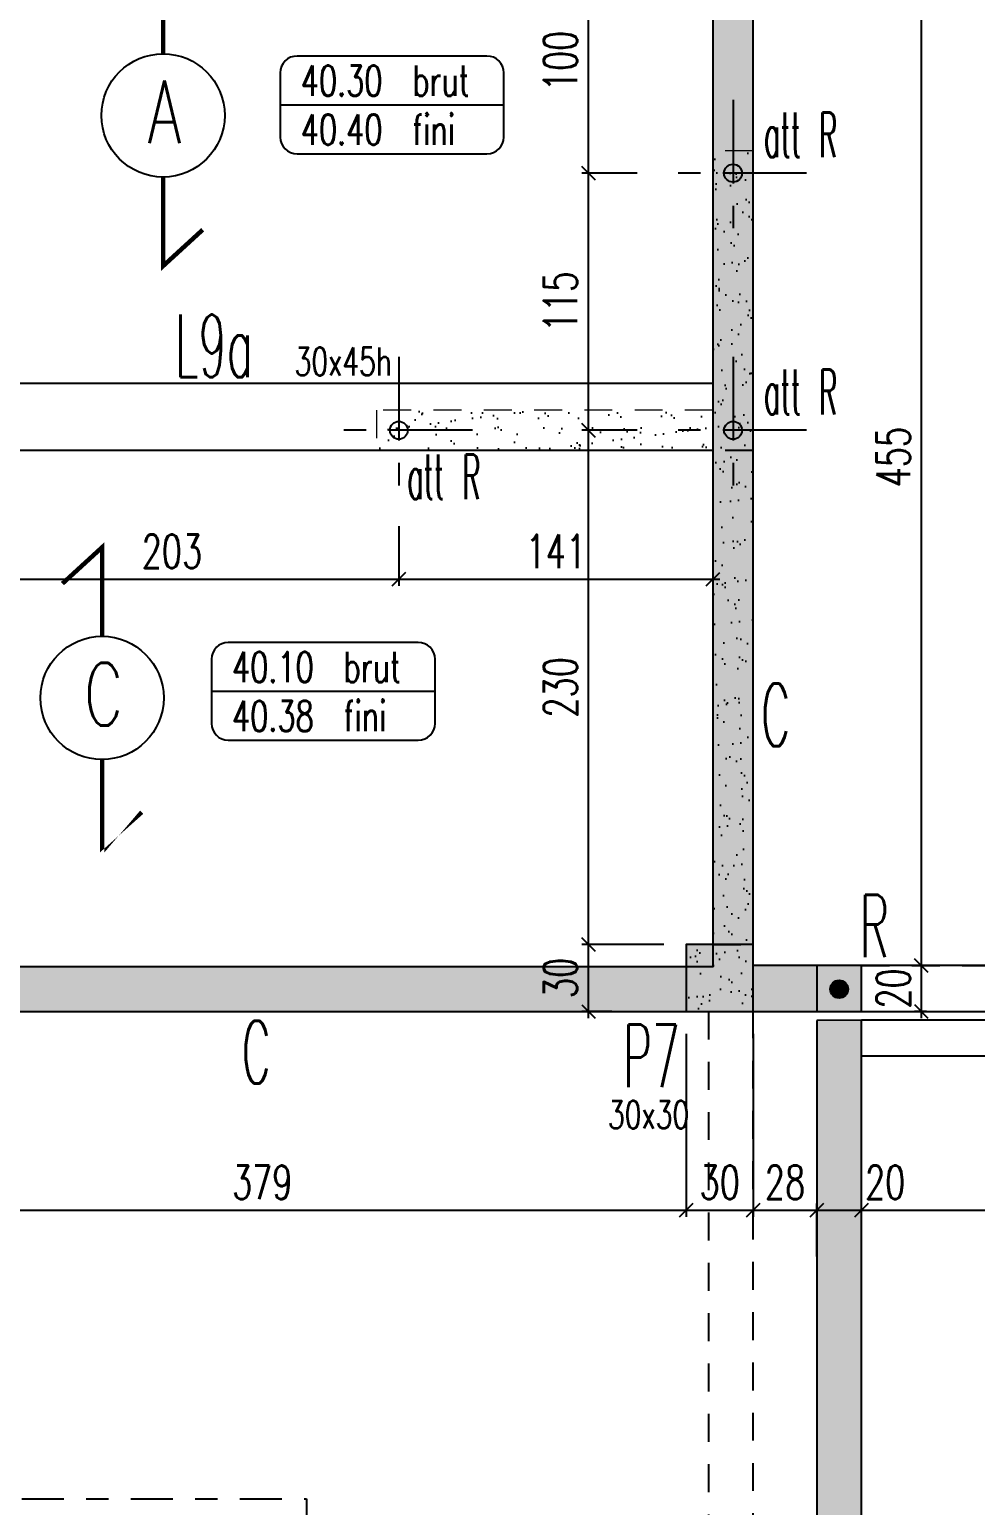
# Model space of a CAD drawing. Extents: x 308 to 437, y -199 to -146.
# Drawn here: x 393.83 to 398.06, y -184.3 to -177.69 of the extents above; entities that cross this region are included whole.
import ezdxf
from ezdxf.enums import TextEntityAlignment as Align

# ---------------------------------------------------------------- set-up
doc = ezdxf.new("R2010")
doc.units = 0
doc.header["$LTSCALE"] = 0.5
doc.header["$MEASUREMENT"] = 0
for name, pattern in [('AXES2', [1.125, 0.75, -0.125, 0.125, -0.125]), ('CACHE', [0.375, 0.25, -0.125]), ('DISCONTINU2', [0.375, 0.25, -0.125])]:
    doc.linetypes.add(name, pattern=pattern)
doc.layers.get('DEFPOINTS').update_dxf_attribs({"linetype": 'CONTINUOUS'})
for name, color, linetype in [('1_AJSA_vue2', 13, 'CONTINUOUS'), ('AXES', 6, 'AXES2'), ('COTATION', 7, 'CONTINUOUS'), ('HABILLAGE', 7, 'CONTINUOUS'), ('MURS', 3, 'CONTINUOUS'), ('PLANCHER', 7, 'CONTINUOUS'), ('POCHAGE', 254, 'CONTINUOUS'), ('POTEAUX', 1, 'CONTINUOUS'), ('POUTRES', 2, 'CONTINUOUS'), ('RAID', 1, 'CONTINUOUS'), ('RDC', 7, 'DISCONTINU2'), ('REPERAGE', 4, 'CONTINUOUS'), ('REPERE-CHAI', 4, 'CONTINUOUS'), ('REPERE-POT', 4, 'CONTINUOUS'), ('REPERE-POUT', 4, 'CONTINUOUS'), ('REPERE-RAID', 4, 'CONTINUOUS')]:
    doc.layers.add(name, color=color, linetype=linetype)
doc.styles.add('ROMANS8', font='romans.shx', dxfattribs={"width": 0.7})
doc.styles.get("Standard").update_dxf_attribs({"font": 'txt.shx'})
doc.dimstyles.new('COT50 cm', dxfattribs={"dimtxt": 0.15, "dimasz": 0.06, "dimexe": 0.03, "dimexo": 0.1, "dimgap": 0.05, "dimtad": 1, "dimdec": 0, "dimlfac": 100, "dimzin": 0, "dimdsep": 46, "dimtxsty": 'ROMANS8', "dimblk1": 'OBLIQUE', "dimblk2": 'OBLIQUE', "dimsah": 1, "dimcen": 0.03, "dimdle": 0.03, "dimclrt": 1, "dimadec": 0, "dimazin": 0, "dimtfac": 1, "dimtdec": 0, "dimtmove": 0, "dimatfit": 3, "dimfxl": 0, "dimtolj": 1, "dimtzin": 0, "dimlwd": -1, "dimlwe": -1, "dimarcsym": 0})
pattern_1 = [(37.50000000000001, (-513.7932252132141, 160.441264554556), (-0.004409535067672572, 0.1348776638309211), [0, -0.1064, 0, -0.119, 0, -0.11375]), (7.499999999999999, (-513.7932252132141, 160.441264554556), (0.1238843693687409, 0.1975502245660818), [0, -0.0574, 0, -0.09590000000000001, 0, -0.03675]), (327.5, (-513.8793252132141, 160.441264554556), (0.2179899303226047, 0.000396133747587546), [0, -0.035, 0, -0.126, 0, -0.1645]), (317.5, (-513.8793252132141, 160.441264554556), (0.2104288623200606, 0.06143728954539746), [0, -0.0175, 0, -0.0826, 0, -0.09450000000000001])]

# ---------------------------------------------------------------- blocks, each defined once
blk = doc.blocks.new('139')
at = {"layer": 'HABILLAGE', "color": 7}
blk.add_line((-0.6647674193192543, 0), (0.6647674193192543, 0), dxfattribs=at)
at = {"layer": 'HABILLAGE'}
blk.add_lwpolyline([(-0.5647674193192529, -0.2909585148416696), (0.5647674193192636, -0.2909585148416696, 0.414213562373095), (0.6647674193192632, -0.1909585148416681), (0.6647674193192614, 0.1909585148416717, 0.414213562373095), (0.5647674193192618, 0.2909585148416731), (-0.5647674193192529, 0.2909585148416767, 0.4142135623730961), (-0.6647674193192525, 0.1909585148416753), (-0.6647674193192525, -0.1909585148416681, 0.414213562373095)], format="xyb", close=True, dxfattribs=at)
at = {"layer": 'HABILLAGE', "color": 1, "width": 0.7}
for s, p in [('brut', (0.1214602672022504, 0.05395632803437067)), ('fini', (0.1214602672022504, -0.2370021868072989))]:
    blk.add_text(s, height=0.18, dxfattribs=at).set_placement(p)
for tag, p in [('NIVBRUT', (-0.5425253203965941, 0.05395632803437067)), ('NIVFINI', (-0.5425253203965941, -0.2370021868072989))]:
    blk.add_attdef(tag, p, '', height=0.18, dxfattribs=at)
blk = doc.blocks.new('_Oblique')
at = {"layer": 'COTATION', "color": 0, "lineweight": -2}
blk.add_line((-0.5, -0.5), (0.5, 0.5), dxfattribs=at)
blk = doc.blocks.new('*D1168')
at = {"layer": 'COTATION', "color": 0, "transparency": 16777216}
for p, q in [((396.3326295989477, -182.1158490713012), (396.3326295989477, -181.7562649835444)), ((396.6696500211569, -181.7862649835444), (396.3026295989478, -181.7862649835444)), ((396.4372440722074, -182.0858490713012), (396.3026295989478, -182.0858490713012))]:
    blk.add_line(p, q, dxfattribs=at)
at = {"layer": 'DEFPOINTS', "color": 0, "transparency": 16777216}
for p in [(396.3326295989477, -181.7862649835444), (396.769650021157, -181.7862649835444), (396.5372440722074, -182.0858490713012)]:
    blk.add_point(p, dxfattribs=at)
at = {"layer": 'COTATION', "color": 0, "transparency": 16777216, "xscale": 0.06, "yscale": 0.06, "zscale": 0.06}
for p, rotation in [((396.3326295989477, -181.7862649835444), 90), ((396.3326295989477, -182.0858490713012), 270)]:
    blk.add_blockref('_Oblique', p, dxfattribs=dict(at, rotation=rotation))
at = {"layer": 'COTATION', "color": 1, "transparency": 16777216, "insert": (396.2076295989478, -181.9360570274227), "char_height": 0.15, "attachment_point": 5, "rotation": 90, "style": 'ROMANS8'}
blk.add_mtext('\\A1;30', dxfattribs=at)
blk = doc.blocks.new('*D1169')
at = {"layer": 'COTATION', "color": 0, "transparency": 16777216}
for p, q in [((396.3326295989477, -181.8162649835444), (396.3326295989477, -179.4562739002285)), ((396.5510196485451, -179.4862739002285), (396.3026295989478, -179.4862739002285)), ((396.6696500211569, -181.7862649835444), (396.3026295989478, -181.7862649835444))]:
    blk.add_line(p, q, dxfattribs=at)
at = {"layer": 'DEFPOINTS', "color": 0, "transparency": 16777216}
for p in [(396.3326295989477, -179.4862739002285), (396.6510196485451, -179.4862739002285), (396.769650021157, -181.7862649835444)]:
    blk.add_point(p, dxfattribs=at)
at = {"layer": 'COTATION', "color": 0, "transparency": 16777216, "xscale": 0.06, "yscale": 0.06, "zscale": 0.06}
for p, rotation in [((396.3326295989477, -179.4862739002285), 90), ((396.3326295989477, -181.7862649835444), 270)]:
    blk.add_blockref('_Oblique', p, dxfattribs=dict(at, rotation=rotation))
at = {"layer": 'COTATION', "color": 1, "transparency": 16777216, "insert": (396.2076295989478, -180.6362694418864), "char_height": 0.15, "attachment_point": 5, "rotation": 90, "style": 'ROMANS8'}
blk.add_mtext('\\A1;230', dxfattribs=at)
blk = doc.blocks.new('*D1170')
at = {"layer": 'COTATION', "color": 0, "transparency": 16777216}
for p, q in [((396.5510196485451, -178.336101333038), (396.3026295989478, -178.336101333038)), ((396.3326295989477, -179.5162739002285), (396.3326295989477, -178.306101333038)), ((396.5510196485451, -179.4862739002285), (396.3026295989478, -179.4862739002285))]:
    blk.add_line(p, q, dxfattribs=at)
at = {"layer": 'DEFPOINTS', "color": 0, "transparency": 16777216}
for p in [(396.3326295989477, -178.336101333038), (396.6510196485451, -178.336101333038), (396.6510196485451, -179.4862739002285)]:
    blk.add_point(p, dxfattribs=at)
at = {"layer": 'COTATION', "color": 0, "transparency": 16777216, "xscale": 0.06, "yscale": 0.06, "zscale": 0.06}
for p, rotation in [((396.3326295989477, -178.336101333038), 90), ((396.3326295989477, -179.4862739002285), 270)]:
    blk.add_blockref('_Oblique', p, dxfattribs=dict(at, rotation=rotation))
at = {"layer": 'COTATION', "color": 1, "transparency": 16777216, "insert": (396.2076295989478, -178.9111876166332), "char_height": 0.15, "attachment_point": 5, "rotation": 90, "style": 'ROMANS8'}
blk.add_mtext('\\A1;115', dxfattribs=at)
blk = doc.blocks.new('*D1171')
at = {"layer": 'COTATION', "color": 0, "transparency": 16777216}
for p, q in [((396.7899855047765, -177.3313867550453), (396.3026295989478, -177.3313867550453)), ((396.3326295989477, -178.366101333038), (396.3326295989477, -177.3013867550453)), ((396.5510196485451, -178.336101333038), (396.3026295989478, -178.336101333038))]:
    blk.add_line(p, q, dxfattribs=at)
at = {"layer": 'DEFPOINTS', "color": 0, "transparency": 16777216}
for p in [(396.3326295989477, -177.3313867550453), (396.8899855047765, -177.3313867550453), (396.6510196485451, -178.336101333038)]:
    blk.add_point(p, dxfattribs=at)
at = {"layer": 'COTATION', "color": 0, "transparency": 16777216, "xscale": 0.06, "yscale": 0.06, "zscale": 0.06}
for p, rotation in [((396.3326295989477, -177.3313867550453), 90), ((396.3326295989477, -178.336101333038), 270)]:
    blk.add_blockref('_Oblique', p, dxfattribs=dict(at, rotation=rotation))
at = {"layer": 'COTATION', "color": 1, "transparency": 16777216, "insert": (396.2076295989478, -177.8337440440416), "char_height": 0.15, "attachment_point": 5, "rotation": 90, "style": 'ROMANS8'}
blk.add_mtext('\\A1;100', dxfattribs=at)
blk = doc.blocks.new('*D1184')
at = {"layer": 'COTATION', "color": 0, "transparency": 16777216}
for p, q in [((397.1699354765789, -177.3313601426495), (397.8515095465871, -177.3313601426495)), ((397.8215095465871, -177.3013601426495), (397.8215095465871, -181.9108585639715)), ((397.8151720120001, -181.8808585639715), (397.8515095465871, -181.8808585639715))]:
    blk.add_line(p, q, dxfattribs=at)
at = {"layer": 'DEFPOINTS', "color": 0, "transparency": 16777216}
for p in [(397.0699354765788, -177.3313601426495), (397.715172012, -181.8808585639715), (397.8215095465871, -181.8808585639715)]:
    blk.add_point(p, dxfattribs=at)
at = {"layer": 'COTATION', "color": 0, "transparency": 16777216, "xscale": 0.06, "yscale": 0.06, "zscale": 0.06}
for p, rotation in [((397.8215095465871, -177.3313601426495), 90), ((397.8215095465871, -181.8808585639715), 270)]:
    blk.add_blockref('_Oblique', p, dxfattribs=dict(at, rotation=rotation))
at = {"layer": 'COTATION', "color": 1, "transparency": 16777216, "insert": (397.6965095465872, -179.6061093533105), "char_height": 0.15, "attachment_point": 5, "rotation": 90, "style": 'ROMANS8'}
blk.add_mtext('\\A1;455', dxfattribs=at)
blk = doc.blocks.new('*D1185')
at = {"layer": 'COTATION', "color": 0, "transparency": 16777216}
for p, q in [((397.8151720120001, -181.8808585639715), (397.8515095465871, -181.8808585639715)), ((397.8215095465871, -181.8508585639715), (397.8215095465871, -182.1156950915909)), ((397.8452875077587, -182.0856950915909), (397.7915095465871, -182.0856950915909))]:
    blk.add_line(p, q, dxfattribs=at)
at = {"layer": 'DEFPOINTS', "color": 0, "transparency": 16777216}
for p in [(397.715172012, -181.8808585639715), (397.8215095465871, -182.0856950915909), (397.9452875077587, -182.0856950915909)]:
    blk.add_point(p, dxfattribs=at)
at = {"layer": 'COTATION', "color": 0, "transparency": 16777216, "xscale": 0.06, "yscale": 0.06, "zscale": 0.06}
for p, rotation in [((397.8215095465871, -181.8808585639715), 90), ((397.8215095465871, -182.0856950915909), 270)]:
    blk.add_blockref('_Oblique', p, dxfattribs=dict(at, rotation=rotation))
at = {"layer": 'COTATION', "color": 1, "transparency": 16777216, "insert": (397.6965095465871, -181.9832768277812), "char_height": 0.15, "attachment_point": 5, "rotation": 90, "style": 'ROMANS8'}
blk.add_mtext('\\A1;20', dxfattribs=at)
blk = doc.blocks.new('*D1307')
at = {"layer": 'COTATION', "color": 0, "transparency": 16777216}
for p, q in [((393.4546470745754, -179.9151424901787), (393.4546470745754, -180.1824792643111)), ((395.4845853709154, -179.9151335779699), (395.4845853709154, -180.1824792643111)), ((393.4246470745754, -180.1524792643111), (395.5145853709154, -180.1524792643111))]:
    blk.add_line(p, q, dxfattribs=at)
at = {"layer": 'DEFPOINTS', "color": 0, "transparency": 16777216}
for p in [(393.4546470745754, -179.8151424901787), (395.4845853709154, -179.8151335779699), (395.4845853709154, -180.1524792643111)]:
    blk.add_point(p, dxfattribs=at)
at = {"layer": 'COTATION', "color": 0, "transparency": 16777216, "xscale": 0.06, "yscale": 0.06, "zscale": 0.06, "rotation": 180}
blk.add_blockref('_Oblique', (393.4546470745754, -180.1524792643111), dxfattribs=at)
at = {"layer": 'COTATION', "color": 0, "transparency": 16777216, "xscale": 0.06, "yscale": 0.06, "zscale": 0.06}
blk.add_blockref('_Oblique', (395.4845853709154, -180.1524792643111), dxfattribs=at)
at = {"layer": 'COTATION', "color": 1, "transparency": 16777216, "insert": (394.4696162227454, -180.0274792643111), "char_height": 0.15, "attachment_point": 5, "style": 'ROMANS8'}
blk.add_mtext('\\A1;203', dxfattribs=at)
blk = doc.blocks.new('*D1308')
at = {"layer": 'COTATION', "color": 0, "transparency": 16777216}
for p, q in [((395.4845853709154, -179.9151335779699), (395.4845853709154, -180.1824792643111)), ((396.8899354765672, -179.9652221556081), (396.8899354765672, -180.1824792643111)), ((395.4545853709154, -180.1524792643111), (396.9199354765672, -180.1524792643111))]:
    blk.add_line(p, q, dxfattribs=at)
at = {"layer": 'DEFPOINTS', "color": 0, "transparency": 16777216}
for p in [(395.4845853709154, -179.8151335779699), (396.8899354765672, -179.8652221556081), (396.8899354765672, -180.1524792643111)]:
    blk.add_point(p, dxfattribs=at)
at = {"layer": 'COTATION', "color": 0, "transparency": 16777216, "xscale": 0.06, "yscale": 0.06, "zscale": 0.06, "rotation": 180}
blk.add_blockref('_Oblique', (395.4845853709154, -180.1524792643111), dxfattribs=at)
at = {"layer": 'COTATION', "color": 0, "transparency": 16777216, "xscale": 0.06, "yscale": 0.06, "zscale": 0.06}
blk.add_blockref('_Oblique', (396.8899354765672, -180.1524792643111), dxfattribs=at)
at = {"layer": 'COTATION', "color": 1, "transparency": 16777216, "insert": (396.1872604237413, -180.0274792643111), "char_height": 0.15, "attachment_point": 5, "style": 'ROMANS8'}
blk.add_mtext('\\A1;141', dxfattribs=at)
blk = doc.blocks.new('*D1447')
at = {"layer": 'COTATION', "color": 0, "transparency": 16777216}
for p, q in [((396.7699354765788, -182.1861751753669), (396.7699354765788, -183.005350257851)), ((392.9767789645126, -182.4251335779683), (392.9767789645126, -183.005350257851)), ((392.9467789645126, -182.975350257851), (396.7999354765788, -182.975350257851))]:
    blk.add_line(p, q, dxfattribs=at)
at = {"layer": 'DEFPOINTS', "color": 0, "transparency": 16777216}
for p in [(396.7699354765788, -182.0861751753669), (392.9767789645126, -182.3251335779683), (396.7699354765788, -182.975350257851)]:
    blk.add_point(p, dxfattribs=at)
at = {"layer": 'COTATION', "color": 0, "transparency": 16777216, "xscale": 0.06, "yscale": 0.06, "zscale": 0.06, "rotation": 180}
blk.add_blockref('_Oblique', (392.9767789645126, -182.975350257851), dxfattribs=at)
at = {"layer": 'COTATION', "color": 0, "transparency": 16777216, "xscale": 0.06, "yscale": 0.06, "zscale": 0.06}
blk.add_blockref('_Oblique', (396.7699354765788, -182.975350257851), dxfattribs=at)
at = {"layer": 'COTATION', "color": 1, "transparency": 16777216, "insert": (394.8733572205457, -182.850350257851), "char_height": 0.15, "attachment_point": 5, "style": 'ROMANS8'}
blk.add_mtext('\\A1;379', dxfattribs=at)
blk = doc.blocks.new('*D1448')
at = {"layer": 'COTATION', "color": 0, "transparency": 16777216}
for p, q in [((396.7699354765788, -182.1861751753669), (396.7699354765788, -183.005350257851)), ((397.0699354765788, -182.1861751753669), (397.0699354765788, -183.005350257851)), ((396.7399354765788, -182.975350257851), (397.0999354765788, -182.975350257851))]:
    blk.add_line(p, q, dxfattribs=at)
at = {"layer": 'DEFPOINTS', "color": 0, "transparency": 16777216}
for p in [(396.7699354765788, -182.0861751753669), (397.0699354765788, -182.0861751753669), (397.0699354765788, -182.975350257851)]:
    blk.add_point(p, dxfattribs=at)
at = {"layer": 'COTATION', "color": 0, "transparency": 16777216, "xscale": 0.06, "yscale": 0.06, "zscale": 0.06, "rotation": 180}
blk.add_blockref('_Oblique', (396.7699354765788, -182.975350257851), dxfattribs=at)
at = {"layer": 'COTATION', "color": 0, "transparency": 16777216, "xscale": 0.06, "yscale": 0.06, "zscale": 0.06}
blk.add_blockref('_Oblique', (397.0699354765788, -182.975350257851), dxfattribs=at)
at = {"layer": 'COTATION', "color": 1, "transparency": 16777216, "insert": (396.9199354765788, -182.850350257851), "char_height": 0.15, "attachment_point": 5, "style": 'ROMANS8'}
blk.add_mtext('\\A1;30', dxfattribs=at)
blk = doc.blocks.new('*D1449')
at = {"layer": 'COTATION', "color": 0, "transparency": 16777216}
for p, q in [((397.0699354765788, -182.1861751753669), (397.0699354765788, -183.005350257851)), ((397.3542099909573, -183.1823827182212), (397.3542099909573, -182.945350257851)), ((397.0399354765789, -182.975350257851), (397.3842099909573, -182.975350257851))]:
    blk.add_line(p, q, dxfattribs=at)
at = {"layer": 'DEFPOINTS', "color": 0, "transparency": 16777216}
for p in [(397.0699354765788, -182.0861751753669), (397.3542099909573, -182.975350257851), (397.3542099909573, -183.2823827182212)]:
    blk.add_point(p, dxfattribs=at)
at = {"layer": 'COTATION', "color": 0, "transparency": 16777216, "xscale": 0.06, "yscale": 0.06, "zscale": 0.06, "rotation": 180}
blk.add_blockref('_Oblique', (397.0699354765788, -182.975350257851), dxfattribs=at)
at = {"layer": 'COTATION', "color": 0, "transparency": 16777216, "xscale": 0.06, "yscale": 0.06, "zscale": 0.06}
blk.add_blockref('_Oblique', (397.3542099909573, -182.975350257851), dxfattribs=at)
at = {"layer": 'COTATION', "color": 1, "transparency": 16777216, "insert": (397.2120727337681, -182.850350257851), "char_height": 0.15, "attachment_point": 5, "style": 'ROMANS8'}
blk.add_mtext('\\A1;28', dxfattribs=at)
blk = doc.blocks.new('*D1450')
at = {"layer": 'COTATION', "color": 0, "transparency": 16777216}
for p, q in [((397.3542099909573, -183.1823827182212), (397.3542099909573, -182.945350257851)), ((397.5542099909574, -183.2129012312088), (397.5542099909574, -182.945350257851)), ((397.3242099909573, -182.975350257851), (397.5842099909573, -182.975350257851))]:
    blk.add_line(p, q, dxfattribs=at)
at = {"layer": 'DEFPOINTS', "color": 0, "transparency": 16777216}
for p in [(397.5542099909574, -182.975350257851), (397.3542099909573, -183.2823827182212), (397.5542099909574, -183.3129012312088)]:
    blk.add_point(p, dxfattribs=at)
at = {"layer": 'COTATION', "color": 0, "transparency": 16777216, "xscale": 0.06, "yscale": 0.06, "zscale": 0.06, "rotation": 180}
blk.add_blockref('_Oblique', (397.3542099909573, -182.975350257851), dxfattribs=at)
at = {"layer": 'COTATION', "color": 0, "transparency": 16777216, "xscale": 0.06, "yscale": 0.06, "zscale": 0.06}
blk.add_blockref('_Oblique', (397.5542099909574, -182.975350257851), dxfattribs=at)
at = {"layer": 'COTATION', "color": 1, "transparency": 16777216, "insert": (397.6600092040435, -182.850350257851), "char_height": 0.15, "attachment_point": 5, "style": 'ROMANS8'}
blk.add_mtext('\\A1;20', dxfattribs=at)
blk = doc.blocks.new('*D1451')
at = {"layer": 'COTATION', "color": 0, "transparency": 16777216}
for p, q in [((397.5542099909574, -183.2129012312088), (397.5542099909574, -182.945350257851)), ((403.7663623150051, -183.0520638870527), (403.7663623150051, -182.945350257851)), ((397.5242099909574, -182.975350257851), (403.7963623150051, -182.975350257851))]:
    blk.add_line(p, q, dxfattribs=at)
at = {"layer": 'DEFPOINTS', "color": 0, "transparency": 16777216}
for p in [(403.7663623150051, -182.975350257851), (403.7663623150051, -183.1520638870527), (397.5542099909574, -183.3129012312088)]:
    blk.add_point(p, dxfattribs=at)
at = {"layer": 'COTATION', "color": 0, "transparency": 16777216, "xscale": 0.06, "yscale": 0.06, "zscale": 0.06, "rotation": 180}
blk.add_blockref('_Oblique', (397.5542099909574, -182.975350257851), dxfattribs=at)
at = {"layer": 'COTATION', "color": 0, "transparency": 16777216, "xscale": 0.06, "yscale": 0.06, "zscale": 0.06}
blk.add_blockref('_Oblique', (403.7663623150051, -182.975350257851), dxfattribs=at)
at = {"layer": 'COTATION', "color": 1, "transparency": 16777216, "insert": (400.9296024550322, -182.850350257851), "char_height": 0.15, "attachment_point": 5, "style": 'ROMANS8'}
blk.add_mtext('\\A1;621', dxfattribs=at)
blk = doc.blocks.new('A$C6B096A38')
at = {"layer": 'POCHAGE'}
h = blk.add_hatch(dxfattribs=at)
h.set_pattern_fill('AR-SAND', color=0, scale=0.07)
h.set_pattern_definition(pattern_1)
h.paths.add_polyline_path([(50.97378144450431, -17.79483634948758), (50.79378619422778, -17.79483634948758), (50.79378619422778, -18.95499999999768), (49.2887814444299, -18.95499999999768), (49.2887814444299, -19.13500000118802), (50.97378144450431, -19.13500000118802)])
h = blk.add_hatch(dxfattribs=at)
h.set_pattern_fill('AR-SAND', color=0, scale=0.07)
h.set_pattern_definition(pattern_1)
h.paths.add_polyline_path([(50.97378144450431, -21.34499999999389), (50.67378144442955, -21.34499999999389), (50.67378144442955, -21.6449999999968), (50.97378144450431, -21.6449999999968)])
at = {"layer": 'AXES', "color": 1}
for p, q in [((50.88378381936604, -17.56596775566103), (50.88378381936604, -18.22370494331412)), ((51.21265241319259, -17.89483634948752), (50.5549152255395, -17.89483634948752)), ((49.38871679418799, -18.71613140676635), (49.38871679418799, -19.37386859441943)), ((50.88401966564425, -18.71614032285152), (50.88401966564425, -19.3738775105046)), ((49.71758538801441, -19.04500000059284), (49.05984820036133, -19.04500000059284)), ((51.21288825947079, -19.045008916678), (50.5551510718177, -19.045008916678))]:
    blk.add_line(p, q, dxfattribs=at)
at = {"layer": 'RAID'}
for centre in [(50.88378381936604, -17.89483634948752), (49.38871679418799, -19.04500000059284), (50.88401966564425, -19.045008916678)]:
    blk.add_circle(centre, 0.04, dxfattribs=at)
at = {"layer": 'RDC', "linetype": 'CACHE', "lineweight": 15}
for points in [[(50.79378619422778, -17.79483634948758), (50.79378619422778, -18.95499999999768), (49.2887814444299, -18.95499999999768), (49.2887814444299, -19.13500000118802), (50.97378144450431, -19.13500000118802), (50.97378144450431, -17.79483634948758)], [(50.97378144450431, -21.6449999999968), (50.67378144442955, -21.6449999999968), (50.67378144442955, -21.34499999999389), (50.97378144450431, -21.34499999999389)]]:
    blk.add_lwpolyline(points, close=True, dxfattribs=at)

msp = doc.modelspace()

# ---------------------------------------------------------------- hatches: boundary and pattern name
at = {"layer": 'POCHAGE'}
h = msp.add_hatch(color=256, dxfattribs=at)
h.dxf.hatch_style = 1
h.paths.add_polyline_path([(397.0699354765788, -177.331360226109), (396.8899354765672, -177.3313867624206), (396.8899354765672, -181.7861751753669), (397.0699354765788, -181.7861751753669)])
h = msp.add_hatch(dxfattribs=at)
h.set_pattern_fill('AR-SAND', color=0, scale=0.07)
h.set_pattern_definition([(37.50000000000001, (57.87378141812951, -4.419999999998254), (-0.004409535067672572, 0.1348776638309211), [0, -0.1064, 0, -0.119, 0, -0.11375]), (7.499999999999999, (57.87378141812951, -4.419999999998254), (0.1238843693687409, 0.1975502245660818), [0, -0.0574, 0, -0.09590000000000001, 0, -0.03675]), (327.5, (57.78768141812951, -4.419999999998254), (0.2179899303226047, 0.000396133747587546), [0, -0.035, 0, -0.126, 0, -0.1645]), (317.5, (57.78768141812951, -4.419999999998254), (0.2104288623200606, 0.06143728954539746), [0, -0.0175, 0, -0.0826, 0, -0.09450000000000001])])
h.paths.add_polyline_path([(396.8892269566479, -181.7862647242058), (397.0696499948564, -181.7862649847376), (397.0696499948564, -179.5762649835452), (396.8897172626637, -179.5762647314209)])
h = msp.add_hatch(color=256, dxfattribs=at)
h.dxf.hatch_style = 1
h.paths.add_polyline_path([(396.7699354765788, -181.8862649837375), (389.6098649078519, -181.8862649837378), (389.6098649078519, -179.6808592104147), (389.4298648916577, -179.6808579273464), (389.4298648916577, -181.8862649837377), (382.2699354765674, -181.8862649837377), (382.2699354765674, -182.08625641823), (396.7699354765788, -182.0858424277126)])
h.paths.add_polyline_path([(389.5596500208097, -181.9862649827504, -1), (389.4796500208096, -181.9862649827504, -1)], flags=16)
h.paths.add_polyline_path([(389.4828907930411, -179.7808615968721, -1), (389.5628907930411, -179.7808615968721, -1)], flags=16)
h = msp.add_hatch(color=256, dxfattribs=at)
h.dxf.hatch_style = 1
h.paths.add_polyline_path([(397.3542046126447, -181.8808585639715), (397.0699354765788, -181.8808585639715), (397.0699354765788, -182.0858338623915), (397.3542046126447, -182.0858257462035)])
h = msp.add_hatch(color=256, dxfattribs=at)
h.dxf.hatch_style = 1
h.paths.add_polyline_path([(397.5542046126448, -181.8808585639715), (397.3542046126447, -181.8808585639715), (397.3542046126447, -182.0858200438865), (397.5542046126448, -182.0858200438865)])
h.paths.add_polyline_path([(397.4942099909574, -181.9862649832407, -1), (397.4142099909573, -181.9862649832407, -1)], flags=16)
h = msp.add_hatch(color=256, dxfattribs=at)
h.dxf.hatch_style = 1
h.paths.add_polyline_path([(397.5542099909574, -182.1258202572322), (397.3542099909573, -182.1258259646052), (397.3542099909573, -188.8191040829521), (397.5542099909573, -188.8191040829521)])
h.paths.add_polyline_path([(397.3317099909573, -187.1068410516176), (397.5767099909574, -187.1068410516176), (397.5767099909574, -186.8818410516176), (397.3317099909573, -186.8818410516176)], flags=9)
at = {"layer": 'POTEAUX'}
h = msp.add_hatch(color=256, dxfattribs=at)
h.dxf.hatch_style = 1
h.paths.add_polyline_path([(397.0699354765788, -182.0861751753669), (397.0699354765788, -181.7861751753669), (396.7699354765788, -181.7861751753669), (396.7699354765788, -182.0861751753669)])
at = {"layer": 'RAID'}
msp.add_hatch(color=256, dxfattribs=at).paths.add_polyline_path([(397.4142099909573, -181.9862649832407, -1), (397.4942099909574, -181.9862649832407, -1)])

# ---------------------------------------------------------------- linework, layer by layer
at = {"layer": '1_AJSA_vue2', "linetype": 'CACHE'}
for points in [[(396.8696500210166, -182.0861753266585), (396.8696500210166, -187.3952046516637), (395.0719904208013, -187.2981073142479)], [(395.0719904208013, -187.4983988442904), (397.0696500210167, -187.6062988205826), (397.0696500210169, -182.0861753266585)]]:
    msp.add_lwpolyline(points, dxfattribs=at)
at = {"layer": 'AXES', "color": 6, "ltscale": 0.5}
msp.add_lwpolyline([(322.6192266513194, -181.3168726804488), (349.9669615094963, -181.3168726804488), (349.9669615094963, -183.2636615402218), (379.6607921399991, -183.2636615402218), (379.6607921399991, -184.2667586838106), (395.0719904208013, -184.2667586838106), (395.0719904208013, -189.3562747087524)], dxfattribs=at)
at = {"layer": 'MURS'}
for points in [[(403.7665651936388, -176.8795014521245), (403.7660997922737, -181.8808585639715), (397.0699354765788, -181.8808585639715), (397.0699354765788, -176.8808586450245), (396.8899354765672, -176.8808586450245), (396.8899354765672, -181.8862649837375), (389.6098649078519, -181.8862649837378), (389.6098649078519, -179.6808592104147), (389.4298648916577, -179.6808579273464), (389.4298648916577, -181.8862649837377), (382.1727590590713, -181.8862649837377), (382.1730447543637, -174.6561266720805), (381.973044754352, -174.6561266720805), (381.973044754352, -179.6803511284709), (376.2944845659613, -179.6803511284709)], [(376.2944845659613, -179.8762649829908), (381.969644532665, -179.8762649828655), (381.9699354765673, -182.0862649835511), (403.9699388728139, -182.0856368599104), (403.9696500212083, -176.8795014521344)], [(397.3542099909573, -182.1258259646052), (397.3542099909573, -188.8191040829521), (397.5542099909573, -188.8191040829521), (397.5542099909574, -182.1258202572322), (397.3542099909573, -182.1258259646052)], [(403.7696500209512, -182.1258202572322), (397.5542099909574, -182.1258202572322)], [(403.7696500209512, -182.2858202572322), (397.5542099909574, -182.2858202572322)]]:
    msp.add_lwpolyline(points, dxfattribs=at)
at = {"layer": 'PLANCHER', "color": 1, "const_width": 0.02}
for points in [[(394.4299432951067, -177.8018324763696), (394.4299432951063, -177.4037510723926), (394.2527534319972, -177.5660421492919)], [(394.4299432951073, -178.3531606522446), (394.4299432951076, -178.7512420562217), (394.6071331582168, -178.5889509793222)], [(394.1570097034983, -180.4077543723309), (394.1570097034979, -180.0096729683539), (393.9798198403888, -180.1719640452533)], [(394.1570097034988, -180.959082548206), (394.1570097034992, -181.357163952183), (394.3341995666084, -181.1948728752835)]]:
    msp.add_lwpolyline(points, dxfattribs=at)
at = {"layer": 'PLANCHER', "color": 1}
for centre in [(394.429943295107, -178.0774965643072), (394.1570097034986, -180.6834184602685)]:
    msp.add_circle(centre, 0.2756640879375505, dxfattribs=at)
at = {"layer": 'POTEAUX'}
for points in [[(397.0699354765788, -182.0861751753669), (397.0699354765788, -181.7861751753669), (396.7699354765788, -181.7861751753669), (396.7699354765788, -182.0861751753669)], [(397.3542046126447, -182.0858200438865), (397.5542046126448, -182.0858200438865), (397.5542046126448, -181.8808557167616), (397.3542046126447, -181.8808557167616)]]:
    msp.add_lwpolyline(points, close=True, dxfattribs=at)
at = {"layer": 'POUTRES'}
for p, q in [((396.8899354765674, -179.2762649977605), (393.0663239576949, -179.2762649977584)), ((396.8899354765672, -179.5762649977605), (393.0663239576947, -179.5762649977584))]:
    msp.add_line(p, q, dxfattribs=at)
at = {"layer": 'POUTRES', "linetype": 'DISCONTINU2'}
for p, q in [((397.5542046126448, -181.8808585639715), (403.7660997378803, -181.8808585639716)), ((397.5542104610527, -182.0856988012885), (403.7660997870485, -182.0856398762478))]:
    msp.add_line(p, q, dxfattribs=at)
at = {"layer": 'RAID'}
msp.add_circle((397.4542099909573, -181.9862649832407), 0.04, dxfattribs=at)
at = {"layer": 'RDC'}
msp.add_lwpolyline([(396.8892269566479, -181.7862647242058), (397.0696499948564, -181.7862649847376), (397.0696499948564, -179.5762649835452), (396.8897172626637, -179.5762647314209)], close=True, dxfattribs=at)

# ---------------------------------------------------------------- block references
at = {"layer": 'HABILLAGE', "color": 1, "xscale": 0.7521624, "yscale": 0.7521624, "zscale": 0.7521624}
for p, values in [((395.4540978219975, -178.0304818488278), {'NIVBRUT': '40.30', 'NIVFINI': '40.40'}), ((395.1465190220119, -180.6538877013868), {'NIVBRUT': '40.10', 'NIVFINI': '40.38'})]:
    msp.add_blockref('139', p, dxfattribs=at).add_auto_attribs(values)
at = {"layer": 'RDC'}
msp.add_blockref('A$C6B096A38', (346.0958685767274, -160.4412649835505), dxfattribs=at)

# ---------------------------------------------------------------- texts
at = {"layer": 'PLANCHER', "color": 1, "width": 0.7}
for s, p in [('A', (394.436333309303, -178.0609837265305)), ('C', (394.1633997176946, -180.6669056224918))]:
    msp.add_text(s, height=0.28, dxfattribs=at).set_placement(p, align=Align.MIDDLE)
at = {"layer": 'REPERAGE', "color": 1, "style": 'ROMANS8', "width": 0.7}
msp.add_text(' 30x45h', height=0.125, dxfattribs=at).set_placement((394.9582543494732, -179.2410796529803))
at = {"layer": 'REPERE-CHAI', "color": 4, "width": 0.519}
for p in [(397.1045200431059, -180.899286543887), (394.7809252846351, -182.4083562606652)]:
    msp.add_text('C', height=0.28, dxfattribs=at).set_placement(p)
at = {"layer": 'REPERE-POT', "color": 4, "width": 0.519}
msp.add_text('P7', height=0.28, dxfattribs=at).set_placement((396.4864862798188, -182.4250148076974))
at = {"layer": 'REPERE-POT', "color": 1, "style": 'ROMANS8', "width": 0.7}
msp.add_text('30x30', height=0.125, dxfattribs=at).set_placement((396.4199471665855, -182.6102822895195))
at = {"layer": 'REPERE-POUT', "width": 0.519}
msp.add_text('L9a', height=0.28, dxfattribs=at).set_placement((394.4834946923874, -179.2486256440203))
at = {"layer": 'REPERE-RAID', "color": 4}
for s, height, width, p in [('att R', 0.2, 0.45, (397.1182090337687, -178.2646204056564)), ('att R', 0.2, 0.45, (397.1182090337687, -179.4147929728468)), ('att R', 0.2, 0.45, (395.5221062998934, -179.7937277627272)), ('R', 0.28, 0.519, (397.5461811572559, -181.8437887938065))]:
    msp.add_text(s, height=height, dxfattribs=dict(at, width=width)).set_placement(p)

# ---------------------------------------------------------------- dimensions: what is measured, and where the dimension line sits
at = {"layer": 'COTATION'}
for base, p1, p2, picture, middle in [((396.3326295989477, -177.3313867550453), (396.6510196485451, -178.336101333038), (396.8899855047765, -177.3313867550453), '*D1171', (396.2076295989478, -177.8337440440416)), ((397.8215095465871, -181.8808585639715), (397.0699354765788, -177.3313601426495), (397.715172012, -181.8808585639715), '*D1184', (397.6965095465872, -179.6061093533105)), ((396.3326295989477, -178.336101333038), (396.6510196485451, -179.4862739002285), (396.6510196485451, -178.336101333038), '*D1170', (396.2076295989478, -178.9111876166332)), ((396.3326295989477, -179.4862739002285), (396.769650021157, -181.7862649835444), (396.6510196485451, -179.4862739002285), '*D1169', (396.2076295989478, -180.6362694418864))]:
    dim = msp.add_linear_dim(base=base, p1=p1, p2=p2, angle=90, dimstyle='COT50 cm', override={"dimtmove": 1}, dxfattribs=at)
    dim.commit()
    dim.dimension.update_dxf_attribs({"geometry": picture, "text_midpoint": middle})
for base, p1, p2, picture, middle in [((395.4845853709154, -180.1524792643111), (393.4546470745754, -179.8151424901787), (395.4845853709154, -179.8151335779699), '*D1307', (394.4696162227454, -180.0274792643111)), ((396.8899354765672, -180.1524792643111), (395.4845853709154, -179.8151335779699), (396.8899354765672, -179.8652221556081), '*D1308', (396.1872604237413, -180.0274792643111)), ((396.7699354765788, -182.975350257851), (392.9767789645126, -182.3251335779683), (396.7699354765788, -182.0861751753669), '*D1447', (394.8733572205457, -182.850350257851)), ((397.0699354765788, -182.975350257851), (396.7699354765788, -182.0861751753669), (397.0699354765788, -182.0861751753669), '*D1448', (396.9199354765788, -182.850350257851)), ((397.3542099909573, -182.975350257851), (397.0699354765788, -182.0861751753669), (397.3542099909573, -183.2823827182212), '*D1449', (397.2120727337681, -182.850350257851))]:
    dim = msp.add_linear_dim(base=base, p1=p1, p2=p2, dimstyle='COT50 cm', override={"dimtmove": 1}, dxfattribs=at)
    dim.commit()
    dim.dimension.update_dxf_attribs({"geometry": picture, "text_midpoint": middle})
dim = msp.add_linear_dim(base=(396.3326295989477, -181.7862649835444), p1=(396.5372440722074, -182.0858490713012), p2=(396.769650021157, -181.7862649835444), angle=90, dimstyle='COT50 cm', dxfattribs=at)
dim.commit()
dim.dimension.update_dxf_attribs({"geometry": '*D1168', "text_midpoint": (396.2076295989478, -181.9360570274227)})
dim = msp.add_linear_dim(base=(397.8215095465871, -182.0856950915909), p1=(397.715172012, -181.8808585639715), p2=(397.9452875077587, -182.0856950915909), angle=90, dimstyle='COT50 cm', override={"dimtmove": 1}, dxfattribs=at)
dim.commit()
dim.dimension.update_dxf_attribs({"geometry": '*D1185', "text_midpoint": (397.8215095465871, -181.9832768277812), "dimtype": 160})
for base, p1, p2, picture, middle in [((397.5542099909574, -182.975350257851), (397.3542099909573, -183.2823827182212), (397.5542099909574, -183.3129012312088), '*D1450', (397.6600092040435, -182.975350257851)), ((403.7663623150051, -182.975350257851), (397.5542099909574, -183.3129012312088), (403.7663623150051, -183.1520638870527), '*D1451', (400.9296024550322, -182.975350257851))]:
    dim = msp.add_linear_dim(base=base, p1=p1, p2=p2, dimstyle='COT50 cm', override={"dimtmove": 1}, dxfattribs=at)
    dim.commit()
    dim.dimension.update_dxf_attribs({"geometry": picture, "text_midpoint": middle, "dimtype": 160})

doc.saveas('drawing.dxf')
